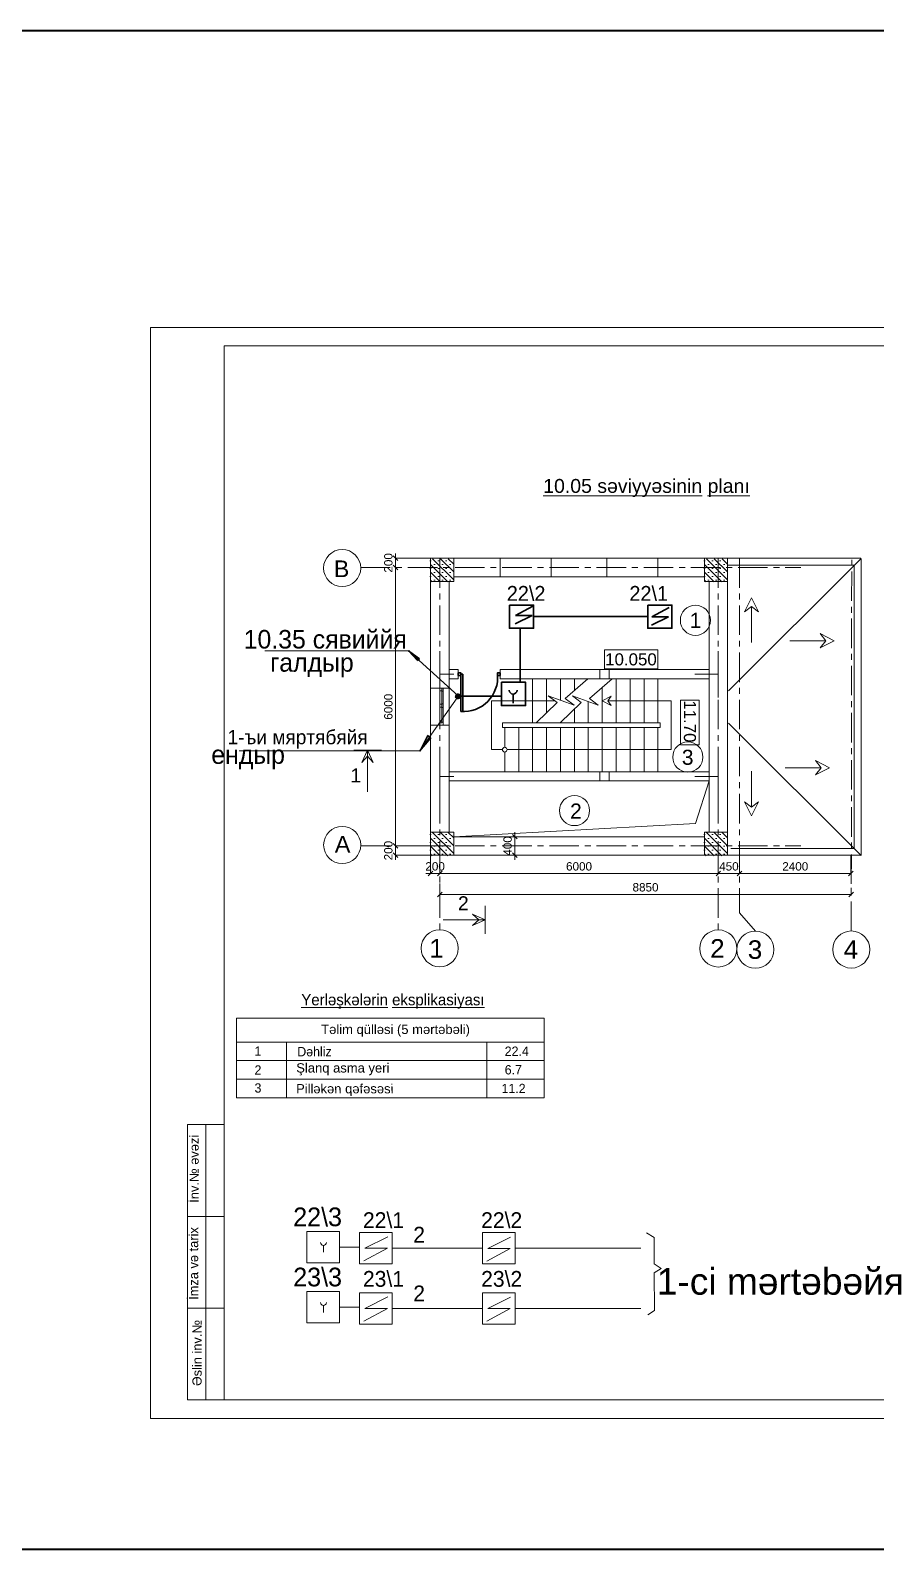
# Model space of a CAD drawing. Header units: millimetres. Extents: x 120281 to 1416367021, y -641565767 to 918373.
# Drawn here: x 1475900 to 1494105, y 556426 to 589163 of the extents above; entities that cross this region are included whole.
import ezdxf

# ---------------------------------------------------------------- set-up
doc = ezdxf.new("R2010")
doc.units = ezdxf.units.MM
doc.linetypes.add('CENTER', pattern=[50.8, 31.75, -6.35, 6.35, -6.35])
for name, color, linetype, lineweight in [('cədvəl xətti-20', 7, 'Continuous', 25), ('cədvəl xətti-25', 7, 'Continuous', 25), ('Kunc stamp_n_n yaz_s__Ном._пера__7', 7, 'Continuous', 35), ('Layer2', 7, 'Continuous', 13), ('LLLLLLLL', 7, 'Continuous', 30), ('Otaqların işarə rəqəminin dairəsi', 124, 'Continuous', 30), ('Xar. ölcülər.-1', 230, 'Continuous', 15), ('Xarici divarlar', 222, 'Continuous', 25), ('Yazı', 7, 'Continuous', 15), ('аракясмя', 130, 'Continuous', 20), ('колонна', 50, 'Continuous', 40), ('окна', 150, 'Continuous', 15), ('оси', 85, 'CENTER', 9), ('перегородка', 130, 'Continuous', 20), ('размер', 90, 'Continuous', 40), ('размер 1', 6, 'Continuous', 15), ('стены', 32, 'Continuous', 40)]:
    doc.layers.add(name, color=color, linetype=linetype, lineweight=lineweight)
doc.layers.add('Калонлар', color=7, linetype='Continuous')
doc.styles.add('Annotative', font='arial.ttf')
doc.styles.add('ARIAL', font='arial.ttf')
doc.styles.add('Arial AzLat', font='AZLTM.TTF', dxfattribs={"height": 300})
doc.styles.add('Arial-065-0', font='arial.ttf', dxfattribs={"width": 0.65})
doc.styles.add('ARİAL', font='arial.ttf')
doc.styles.add('eeee', font='az97l01.TTF')
doc.styles.get("Standard").update_dxf_attribs({"font": 'arial.ttf'})
doc.styles.add('style3', font='a3ar(la).ttf', dxfattribs={"height": 200})
doc.styles.add('Times New  Roman', font='times.ttf')
doc.dimstyles.new('250', dxfattribs={"dimtxt": 370, "dimasz": 100, "dimexe": 1.25, "dimexo": 0.625, "dimgap": 60, "dimtad": 1, "dimtxsty": 'Times New  Roman', "dimblk": 'OBLIQUE', "dimcen": 2.5, "dimadec": 0, "dimazin": 0, "dimtfac": 1, "dimtix": 1, "dimtmove": 0, "dimatfit": 3, "dimldrblk": 'OBLIQUE', "dimfxl": 1, "dimlwd": 0, "dimlwe": 0, "dimarcsym": 0})

# ---------------------------------------------------------------- blocks, each defined once
blk = doc.blocks.new('Гапы 800')
at = {"layer": 'окна', "color": 0, "lineweight": 30}
for p, q in [((738398, 437154), (738398, 437869)), ((738436, 437871), (738436, 437154)), ((738436, 437154), (738398, 437154))]:
    blk.add_line(p, q, dxfattribs=at)
for points in [[(738348, 437179), (738348, 437129), (738398, 437129), (738398, 437179)], [(739098, 437179), (739098, 437129), (739148, 437129), (739148, 437179)]]:
    blk.add_lwpolyline(points, close=True, dxfattribs=at)
blk.add_arc((738445, 437215), 656, 354.6709, 94.1137, dxfattribs=at)
blk = doc.blocks.new('_Oblique')
at = {"color": 0, "linetype": 'ByBlock', "lineweight": -2}
blk.add_line((-0.5, -0.5), (0.5, 0.5), dxfattribs=at)
blk = doc.blocks.new('*D831')
at = {"layer": 'Defpoints', "color": 0, "lineweight": 53, "transparency": 16777216}
for p in [(1484517, 571389), (1484717, 571389), (1484717, 570996)]:
    blk.add_point(p, dxfattribs=at)
at = {"layer": 'Xar. ölcülər.-1', "color": 0, "lineweight": 0, "transparency": 16777216}
for p, q in [((1484517, 571388), (1484517, 570995)), ((1484717, 571388), (1484717, 570995)), ((1484517, 570996), (1484417, 570996)), ((1484517, 570996), (1484717, 570996)), ((1484717, 570996), (1484817, 570996))]:
    blk.add_line(p, q, dxfattribs=at)
at = {"layer": 'Xar. ölcülər.-1', "color": 0, "lineweight": 0, "transparency": 16777216, "xscale": 100, "yscale": 100, "zscale": 100}
blk.add_blockref('_Oblique', (1484517, 570996), dxfattribs=at)
at = {"layer": 'Xar. ölcülər.-1', "color": 0, "lineweight": 0, "transparency": 16777216, "xscale": 100, "yscale": 100, "zscale": 100, "rotation": 180}
blk.add_blockref('_Oblique', (1484717, 570996), dxfattribs=at)
at = {"layer": 'Xar. ölcülər.-1', "color": 0, "lineweight": 20, "transparency": 16777216, "insert": (1484617, 571148), "char_height": 180, "attachment_point": 5, "style": 'ARIAL'}
blk.add_mtext('200', dxfattribs=at)
blk = doc.blocks.new('*D832')
at = {"layer": 'Defpoints', "color": 0, "lineweight": 53, "transparency": 16777216}
for p in [(1490717, 571389), (1491173, 571389), (1491173, 570996)]:
    blk.add_point(p, dxfattribs=at)
at = {"layer": 'Xar. ölcülər.-1', "color": 0, "lineweight": 0, "transparency": 16777216}
for p, q in [((1490717, 571388), (1490717, 570995)), ((1491173, 571388), (1491173, 570995)), ((1490717, 570996), (1490617, 570996)), ((1490717, 570996), (1491173, 570996)), ((1491173, 570996), (1491273, 570996))]:
    blk.add_line(p, q, dxfattribs=at)
at = {"layer": 'Xar. ölcülər.-1', "color": 0, "lineweight": 0, "transparency": 16777216, "xscale": 100, "yscale": 100, "zscale": 100}
blk.add_blockref('_Oblique', (1490717, 570996), dxfattribs=at)
at = {"layer": 'Xar. ölcülər.-1', "color": 0, "lineweight": 0, "transparency": 16777216, "xscale": 100, "yscale": 100, "zscale": 100, "rotation": 180}
blk.add_blockref('_Oblique', (1491173, 570996), dxfattribs=at)
at = {"layer": 'Xar. ölcülər.-1', "color": 0, "lineweight": 20, "transparency": 16777216, "insert": (1490945, 571148), "char_height": 180, "attachment_point": 5, "style": 'ARIAL'}
blk.add_mtext('{\\fArial|b0|i0|c238|p34;450}', dxfattribs=at)
blk = doc.blocks.new('*D833')
at = {"layer": 'Defpoints', "color": 0, "lineweight": 53, "transparency": 16777216}
for p in [(1483762, 571589), (1484517, 571389), (1484839, 571589)]:
    blk.add_point(p, dxfattribs=at)
at = {"layer": 'Xar. ölcülər.-1', "color": 0, "lineweight": 0, "transparency": 16777216}
for p, q in [((1483762, 571589), (1483762, 571689)), ((1484838, 571589), (1483761, 571589)), ((1484516, 571389), (1483761, 571389)), ((1483762, 571389), (1483762, 571589)), ((1483762, 571389), (1483762, 571289))]:
    blk.add_line(p, q, dxfattribs=at)
at = {"layer": 'Xar. ölcülər.-1', "color": 0, "lineweight": 0, "transparency": 16777216, "xscale": 100, "yscale": 100, "zscale": 100}
for p, rotation in [((1483762, 571589), 270), ((1483762, 571389), 90)]:
    blk.add_blockref('_Oblique', p, dxfattribs=dict(at, rotation=rotation))
at = {"layer": 'Xar. ölcülər.-1', "color": 0, "lineweight": 20, "transparency": 16777216, "insert": (1483610, 571489), "char_height": 180, "attachment_point": 5, "rotation": 90, "style": 'ARIAL'}
blk.add_mtext('200', dxfattribs=at)
blk = doc.blocks.new('*D834')
at = {"layer": 'Defpoints', "color": 0, "lineweight": 53, "transparency": 16777216}
for p in [(1483762, 577589), (1483762, 577589), (1484839, 571589)]:
    blk.add_point(p, dxfattribs=at)
at = {"layer": 'Xar. ölcülər.-1', "color": 0, "lineweight": 0, "transparency": 16777216}
for p, q in [((1483762, 577589), (1483763, 577589)), ((1483762, 571589), (1483762, 577589)), ((1484838, 571589), (1483761, 571589))]:
    blk.add_line(p, q, dxfattribs=at)
at = {"layer": 'Xar. ölcülər.-1', "color": 0, "lineweight": 0, "transparency": 16777216, "xscale": 100, "yscale": 100, "zscale": 100}
for p, rotation in [((1483762, 577589), 90), ((1483762, 571589), 270)]:
    blk.add_blockref('_Oblique', p, dxfattribs=dict(at, rotation=rotation))
at = {"layer": 'Xar. ölcülər.-1', "color": 0, "lineweight": 20, "transparency": 16777216, "insert": (1483610, 574589), "char_height": 180, "attachment_point": 5, "rotation": 90, "style": 'ARIAL'}
blk.add_mtext('6000', dxfattribs=at)
blk = doc.blocks.new('*D835')
at = {"layer": 'Defpoints', "color": 0, "lineweight": 53, "transparency": 16777216}
for p in [(1483762, 577789), (1483762, 577589), (1484517, 577789)]:
    blk.add_point(p, dxfattribs=at)
at = {"layer": 'Xar. ölcülər.-1', "color": 0, "lineweight": 0, "transparency": 16777216}
for p, q in [((1483762, 577789), (1483762, 577889)), ((1484516, 577789), (1483761, 577789)), ((1483762, 577589), (1483762, 577789)), ((1483762, 577589), (1483763, 577589)), ((1483762, 577589), (1483762, 577489))]:
    blk.add_line(p, q, dxfattribs=at)
at = {"layer": 'Xar. ölcülər.-1', "color": 0, "lineweight": 0, "transparency": 16777216, "xscale": 100, "yscale": 100, "zscale": 100}
for p, rotation in [((1483762, 577789), 270), ((1483762, 577589), 90)]:
    blk.add_blockref('_Oblique', p, dxfattribs=dict(at, rotation=rotation))
at = {"layer": 'Xar. ölcülər.-1', "color": 0, "lineweight": 20, "transparency": 16777216, "insert": (1483610, 577689), "char_height": 180, "attachment_point": 5, "rotation": 90, "style": 'ARIAL'}
blk.add_mtext('200', dxfattribs=at)
blk = doc.blocks.new('*D836')
at = {"layer": 'Defpoints', "color": 0, "lineweight": 53, "transparency": 16777216}
for p in [(1486331, 571789), (1486331, 571389), (1486331, 571389)]:
    blk.add_point(p, dxfattribs=at)
at = {"layer": 'Xar. ölcülər.-1', "color": 0, "lineweight": 0, "transparency": 16777216}
for p, q in [((1486331, 571789), (1486330, 571789)), ((1486331, 571789), (1486331, 571889)), ((1486331, 571789), (1486331, 571389)), ((1486331, 571389), (1486330, 571389)), ((1486331, 571389), (1486331, 571289))]:
    blk.add_line(p, q, dxfattribs=at)
at = {"layer": 'Xar. ölcülər.-1', "color": 0, "lineweight": 0, "transparency": 16777216, "xscale": 100, "yscale": 100, "zscale": 100}
for p, rotation in [((1486331, 571789), 270), ((1486331, 571389), 90)]:
    blk.add_blockref('_Oblique', p, dxfattribs=dict(at, rotation=rotation))
at = {"layer": 'Xar. ölcülər.-1', "color": 0, "lineweight": 20, "transparency": 16777216, "insert": (1486179, 571589), "char_height": 180, "attachment_point": 5, "rotation": 90, "style": 'ARIAL'}
blk.add_mtext('400', dxfattribs=at)
blk = doc.blocks.new('*D847')
at = {"layer": 'Defpoints', "color": 0, "lineweight": 53, "transparency": 16777216}
for p in [(1491173, 571389), (1493574, 571389), (1493574, 570996)]:
    blk.add_point(p, dxfattribs=at)
at = {"layer": 'Xar. ölcülər.-1', "color": 0, "lineweight": 0, "transparency": 16777216}
for p, q in [((1491173, 571388), (1491173, 570995)), ((1493574, 571388), (1493574, 570995)), ((1491173, 570996), (1493574, 570996))]:
    blk.add_line(p, q, dxfattribs=at)
at = {"layer": 'Xar. ölcülər.-1', "color": 0, "lineweight": 0, "transparency": 16777216, "xscale": 100, "yscale": 100, "zscale": 100, "rotation": 180}
blk.add_blockref('_Oblique', (1491173, 570996), dxfattribs=at)
at = {"layer": 'Xar. ölcülər.-1', "color": 0, "lineweight": 0, "transparency": 16777216, "xscale": 100, "yscale": 100, "zscale": 100}
blk.add_blockref('_Oblique', (1493574, 570996), dxfattribs=at)
at = {"layer": 'Xar. ölcülər.-1', "color": 0, "lineweight": 20, "transparency": 16777216, "insert": (1492374, 571148), "char_height": 180, "attachment_point": 5, "style": 'ARIAL'}
blk.add_mtext('{\\fArial|b0|i0|c238|p34;2400}', dxfattribs=at)
blk = doc.blocks.new('*D852')
at = {"layer": 'Defpoints', "color": 0, "lineweight": 53, "transparency": 16777216}
for p in [(1484717, 570778), (1493581, 570685), (1493581, 570545)]:
    blk.add_point(p, dxfattribs=at)
at = {"layer": 'Xar. ölcülər.-1', "color": 0, "lineweight": 0, "transparency": 16777216}
for p, q in [((1484717, 570777), (1484717, 570544)), ((1493581, 570685), (1493581, 570544)), ((1484717, 570545), (1493581, 570545))]:
    blk.add_line(p, q, dxfattribs=at)
at = {"layer": 'Xar. ölcülər.-1', "color": 0, "lineweight": 0, "transparency": 16777216, "xscale": 100, "yscale": 100, "zscale": 100, "rotation": 180}
blk.add_blockref('_Oblique', (1484717, 570545), dxfattribs=at)
at = {"layer": 'Xar. ölcülər.-1', "color": 0, "lineweight": 0, "transparency": 16777216, "xscale": 100, "yscale": 100, "zscale": 100}
blk.add_blockref('_Oblique', (1493581, 570545), dxfattribs=at)
at = {"layer": 'Xar. ölcülər.-1', "color": 0, "lineweight": 20, "transparency": 16777216, "insert": (1489149, 570697), "char_height": 180, "attachment_point": 5, "style": 'ARIAL'}
blk.add_mtext('8850', dxfattribs=at)
blk = doc.blocks.new('*D860')
at = {"layer": 'Defpoints', "color": 0, "lineweight": 53, "transparency": 16777216}
for p in [(1484717, 571389), (1490717, 571389), (1484717, 570996)]:
    blk.add_point(p, dxfattribs=at)
at = {"layer": 'Xar. ölcülər.-1', "color": 0, "lineweight": 0, "transparency": 16777216}
for p, q in [((1484717, 571388), (1484717, 570995)), ((1490717, 571388), (1490717, 570995)), ((1490717, 570996), (1484717, 570996))]:
    blk.add_line(p, q, dxfattribs=at)
at = {"layer": 'Xar. ölcülər.-1', "color": 0, "lineweight": 0, "transparency": 16777216, "xscale": 100, "yscale": 100, "zscale": 100, "rotation": 180}
blk.add_blockref('_Oblique', (1484717, 570996), dxfattribs=at)
at = {"layer": 'Xar. ölcülər.-1', "color": 0, "lineweight": 0, "transparency": 16777216, "xscale": 100, "yscale": 100, "zscale": 100}
blk.add_blockref('_Oblique', (1490717, 570996), dxfattribs=at)
at = {"layer": 'Xar. ölcülər.-1', "color": 0, "lineweight": 20, "transparency": 16777216, "insert": (1487717, 571148), "char_height": 180, "attachment_point": 5, "style": 'ARIAL'}
blk.add_mtext('6000', dxfattribs=at)

msp = doc.modelspace()

# ---------------------------------------------------------------- hatches: boundary and pattern name
at = {"layer": 'размер', "lineweight": 20}
h = msp.add_hatch(dxfattribs=at)
h.set_pattern_fill('SACNCR', color=0, scale=50, angle=90, style=0)
h.set_pattern_definition([(135, (1108613.11, 615452.34), (-84.1899, -84.1899), []), (135, (1108613.11, 615536.53), (-84.1899, -84.1899), [0, -119.0625])])
h.paths.add_polyline_path([(1485016.59587, 577779.00263), (1485016.59587, 577279.00263), (1484516.59587, 577279.00263), (1484516.59587, 577779.00263)])
h = msp.add_hatch(dxfattribs=at)
h.set_pattern_fill('SACNCR', color=0, scale=50, angle=90, style=0)
h.set_pattern_definition([(135, (1114513.11, 615452.34), (-84.1899, -84.1899), []), (135, (1114513.11, 615536.53), (-84.1899, -84.1899), [0, -119.0625])])
h.paths.add_polyline_path([(1490916.59587, 577779.00263), (1490916.59587, 577279.00263), (1490416.59587, 577279.00263), (1490416.59587, 577779.00263)])
h = msp.add_hatch(dxfattribs=at)
h.set_pattern_fill('SACNCR', color=0, scale=50, angle=90, style=0)
h.set_pattern_definition([(135, (1108613.11, 609552.34), (-84.1899, -84.1899), []), (135, (1108613.11, 609636.53), (-84.1899, -84.1899), [0, -119.0625])])
h.paths.add_polyline_path([(1485016.59587, 571879.00263), (1485016.59587, 571379.00263), (1484516.59587, 571379.00263), (1484516.59587, 571879.00263)])
h = msp.add_hatch(dxfattribs=at)
h.set_pattern_fill('SACNCR', color=0, scale=50, angle=90, style=0)
h.set_pattern_definition([(135, (1114513.11, 609552.34), (-84.1899, -84.1899), []), (135, (1114513.11, 609636.53), (-84.1899, -84.1899), [0, -119.0625])])
h.paths.add_polyline_path([(1490916.59587, 571879.00263), (1490916.59587, 571379.00263), (1490416.59587, 571379.00263), (1490416.59587, 571879.00263)])

# ---------------------------------------------------------------- linework, layer by layer
at = {"color": 0, "lineweight": 30}
msp.add_line((1484456.37918, 573966.96328), (1484523.99103, 573915.84282), dxfattribs=at)
at = {"color": 1, "lineweight": 35}
msp.add_lwpolyline([(1393712.40557, 589163.43754), (1557668.12304, 589163.43754), (1557668.12304, 556426.13315), (1393712.40557, 556426.13315)], close=True, dxfattribs=at)
at = {"lineweight": 20}
for points in [[(1488265.49391, 575811.7663), (1489411.01031, 575811.7663), (1489411.01031, 575404.11712), (1488265.49391, 575404.11712)], [(1490307.27934, 574732.73965), (1490307.27934, 573769.78426), (1489899.63016, 573769.78426), (1489899.63016, 574732.73965)]]:
    msp.add_lwpolyline(points, close=True, dxfattribs=at)
for points in [[(1487908.18691, 575189.00263), (1487420.73674, 574768.771), (1487612.67517, 574620.02393), (1487054.9485, 574821.02216), (1487246.64668, 574676.89014), (1486794.50882, 574239.00263)], [(1488427.64739, 575189.00263), (1487940.19722, 574768.771), (1488132.13565, 574620.02393), (1487574.40898, 574821.02216), (1487766.10717, 574676.89014), (1487313.9693, 574239.00263)]]:
    msp.add_lwpolyline(points, dxfattribs=at)
at = {"color": 0, "lineweight": 20}
for centre in [(1482614.47447, 577577.1446), (1482615.80382, 571609.7285), (1484716.59587, 569384.27586), (1491515.58073, 569355.04662), (1491515.58073, 569355.04662), (1493580.43294, 569356.64356)]:
    msp.add_circle(centre, 400, dxfattribs=at)
at = {"lineweight": 20}
msp.add_circle((1486116.59587, 573664.00263), 50.65708, dxfattribs=at)
at = {"layer": 'cədvəl xətti-20', "linetype": 'Continuous', "lineweight": 20}
for p, q in [((1486964.34819, 567363.91271), (1480337.4593, 567363.90921)), ((1486964.40543, 566963.06293), (1480337.45992, 566963.05943)), ((1486964.40543, 566963.06293), (1480337.51654, 566963.05943)), ((1486964.46267, 566562.21315), (1480337.51716, 566562.20965)), ((1486964.46267, 566562.21315), (1480337.57377, 566562.20965))]:
    msp.add_line(p, q, dxfattribs=at)
at = {"layer": 'cədvəl xətti-25', "linetype": 'Continuous', "lineweight": 20}
for p, q in [((1481416.69659, 566161.36044), (1481416.7362, 567363.90978)), ((1485730.98549, 566161.36272), (1485731.09956, 567363.91206))]:
    msp.add_line(p, q, dxfattribs=at)
msp.add_lwpolyline([(1486964.17689, 566161.36337), (1486964.29095, 567878.03965), (1480337.45992, 567878.03965), (1480337.47838, 566161.35987), (1486964.53836, 566161.36337)], dxfattribs=at)
at = {"layer": 'Layer2', "color": 0, "lineweight": 20}
for p, q in [((1493784.47518, 577789.00263), (1490916.59587, 577789.00263)), ((1493634.47518, 577639.00263), (1490916.59587, 577639.00263)), ((1493640.09743, 571536.45643), (1493640.09743, 577636.45643)), ((1493790.09743, 571386.45643), (1493790.09743, 577786.45643)), ((1484516.59587, 574189.00263), (1484516.59587, 574989.00263)), ((1484916.59587, 574189.00263), (1484916.59587, 574989.00263)), ((1493784.47518, 571389.00263), (1490916.59587, 571389.00263)), ((1493634.47518, 571536.11567), (1490983.40627, 571536.11567)), ((1489173.46761, 563249.52947), (1489336.13184, 563152.63476)), ((1489336.13184, 563152.63476), (1489336.13184, 562587.92483)), ((1489336.13184, 562587.92483), (1489482.48904, 562484.7706)), ((1489482.48904, 562484.7706), (1489338.34985, 562391.322)), ((1489336.13184, 562396.6449), (1489341.43577, 561577.68414)), ((1489341.43577, 561577.68414), (1489197.29658, 561484.23553))]:
    msp.add_line(p, q, dxfattribs=at)
at = {"layer": 'Layer2', "color": 7, "lineweight": 30}
for p, q in [((1486342.92919, 576374.03122), (1486704.55531, 576554.72802)), ((1486348.06403, 576554.72802), (1486720.04911, 576756.05515)), ((1486704.55531, 576554.72802), (1486348.06403, 576554.72802)), ((1489280.45491, 576343.59043), (1489642.08103, 576524.28724)), ((1489285.58974, 576524.28724), (1489657.57483, 576725.61436)), ((1489642.08103, 576524.28724), (1489285.58974, 576524.28724)), ((1486295.80014, 574665.81427), (1486295.80014, 574861.4747))]:
    msp.add_line(p, q, dxfattribs=at)
at = {"layer": 'Layer2', "lineweight": 30}
for p, q in [((1486736.49683, 576530.13617), (1489197.04622, 576530.13617)), ((1486450.6173, 576279.7733), (1486450.6173, 575116.06922)), ((1484239.02115, 575588.88249), (1484041.87962, 575792.16885)), ((1484044.09101, 575792.69825), (1484280.13667, 575622.71061)), ((1484280.13667, 575622.71061), (1484239.02115, 575588.88249)), ((1486043.16016, 574816.83231), (1485140.43354, 574816.83231)), ((1484283.249, 573634.88055), (1484523.02126, 573915.65219)), ((1484457.90804, 573965.94439), (1484292.17647, 573637.63338))]:
    msp.add_line(p, q, dxfattribs=at)
at = {"layer": 'Layer2', "lineweight": 20}
for p, q in [((1480946.62943, 575792.16885), (1484071.12446, 575792.16885)), ((1485116.04298, 574823.96461), (1484044.09101, 575792.69825)), ((1485091.55386, 574782.97205), (1484283.249, 573634.88055)), ((1484292.17647, 573637.63338), (1480398.89736, 573637.63338))]:
    msp.add_line(p, q, dxfattribs=at)
at = {"layer": 'Layer2', "color": 7, "lineweight": 20}
for p, q in [((1483595.71626, 563165.86551), (1483104.59194, 562920.46124)), ((1486243.1152, 563162.02175), (1485751.99088, 562916.61748)), ((1482211.79656, 562832.84932), (1482211.79656, 562982.10657)), ((1483588.74265, 562920.46124), (1483083.54982, 562647.03893)), ((1483104.59194, 562920.46124), (1483588.74265, 562920.46124)), ((1486236.14159, 562916.61748), (1485730.94876, 562643.19517)), ((1485751.99088, 562916.61748), (1486236.14159, 562916.61748)), ((1483595.71626, 561869.86825), (1483104.59194, 561624.46397)), ((1486243.1152, 561866.02449), (1485751.99088, 561620.62021)), ((1482211.79656, 561536.85206), (1482211.79656, 561686.10931)), ((1483588.74265, 561624.46397), (1483083.54982, 561351.04167)), ((1483104.59194, 561624.46397), (1483588.74265, 561624.46397)), ((1486236.14159, 561620.62021), (1485730.94876, 561347.19791)), ((1485751.99088, 561620.62021), (1486236.14159, 561620.62021))]:
    msp.add_line(p, q, dxfattribs=at)
at = {"layer": 'Layer2', "color": 0, "lineweight": 20}
for points in [[(1490933.42576, 574929.78476), (1493790.09743, 577786.45643)], [(1490933.42576, 574238.03571), (1493790.09743, 571381.36404)], [(1490516.59587, 572989.00263), (1490226.43984, 572072.82683), (1485016.59587, 571789.00263)]]:
    msp.add_lwpolyline(points, dxfattribs=at)
at = {"layer": 'Layer2', "color": 0, "lineweight": 120}
for centre, radius in [((1485109.05517, 574814.84971), 26.23057), ((1485115.91646, 574814.26711), 0.85537)]:
    msp.add_circle(centre, radius, dxfattribs=at)
at = {"layer": 'Layer2', "color": 7, "lineweight": 30}
msp.add_arc((1486297.38181, 574947.77771), 85.79454, 181.337806806, 357.509377233, dxfattribs=at)
at = {"layer": 'Layer2', "color": 7, "lineweight": 20}
for centre in [(1482213.00311, 563047.94181), (1482213.00311, 561751.94455)]:
    msp.add_arc(centre, 65.44735, 181.337806806, 357.509377233, dxfattribs=at)
at = {"layer": 'LLLLLLLL', "color": 0, "linetype": 'Continuous', "lineweight": 20, "ltscale": 50}
for p, q in [((1483688.66639, 562919.96611), (1485640.66399, 562919.96611)), ((1486340.69071, 562919.96611), (1489047.58765, 562919.96611)), ((1483688.66639, 561623.96885), (1485640.66399, 561623.96885)), ((1486340.69071, 561623.96885), (1489047.58765, 561623.96885))]:
    msp.add_line(p, q, dxfattribs=at)
at = {"layer": 'LLLLLLLL', "color": 0, "linetype": 'Continuous', "lineweight": 30, "ltscale": 50}
for points in [[(1486216.49683, 576780.13617), (1486736.49683, 576780.13617), (1486736.49683, 576280.13617), (1486216.49683, 576280.13617)], [(1489197.04622, 576780.13617), (1489717.04622, 576780.13617), (1489717.04622, 576280.13617), (1489197.04622, 576280.13617)], [(1486045.77737, 575114.92657), (1486565.77737, 575114.92657), (1486565.77737, 574614.92657), (1486045.77737, 574614.92657)]]:
    msp.add_lwpolyline(points, close=True, dxfattribs=at)
at = {"layer": 'LLLLLLLL', "color": 0, "linetype": 'Continuous', "lineweight": 20, "ltscale": 50}
for points in [[(1481856.50871, 563282.25077), (1482556.53543, 563282.25077), (1482556.53543, 562609.14815), (1481856.50871, 562609.14815)], [(1482988.63967, 563256.51742), (1483688.66639, 563256.51742), (1483688.66639, 562583.4148), (1482988.63967, 562583.4148)], [(1485640.66399, 563256.51742), (1486340.69071, 563256.51742), (1486340.69071, 562583.4148), (1485640.66399, 562583.4148)], [(1481856.50871, 561986.25351), (1482556.53543, 561986.25351), (1482556.53543, 561313.15089), (1481856.50871, 561313.15089)], [(1482988.63967, 561960.52016), (1483688.66639, 561960.52016), (1483688.66639, 561287.41754), (1482988.63967, 561287.41754)], [(1485640.66399, 561960.52016), (1486340.69071, 561960.52016), (1486340.69071, 561287.41754), (1485640.66399, 561287.41754)]]:
    msp.add_lwpolyline(points, close=True, dxfattribs=at)
at = {"layer": 'Otaqların işarə rəqəminin dairəsi', "color": 0, "lineweight": 20}
for centre in [(1490223.81698, 576451.5928), (1490060.38837, 573504.52777), (1487619.70606, 572351.54157)]:
    msp.add_circle(centre, 325, dxfattribs=at)
at = {"layer": 'Xar. ölcülər.-1', "color": 0, "lineweight": 20}
msp.add_circle((1490716.59587, 569380.57555), 400, dxfattribs=at)
at = {"layer": 'Xarici divarlar', "color": 0, "lineweight": 20}
for p, q in [((1485016.59587, 577789.00263), (1486016.59587, 577789.00263)), ((1487116.59587, 577789.00263), (1486016.59587, 577789.00263)), ((1486016.59587, 577789.00263), (1486016.59587, 577389.00263)), ((1488316.59587, 577789.00263), (1487116.59587, 577789.00263)), ((1487116.59587, 577789.00263), (1487116.59587, 577389.00263)), ((1489416.59587, 577789.00263), (1488316.59587, 577789.00263)), ((1488316.59587, 577789.00263), (1488316.59587, 577389.00263)), ((1490416.59587, 577789.00263), (1489416.59587, 577789.00263)), ((1489416.59587, 577789.00263), (1489416.59587, 577389.00263)), ((1484516.59587, 577289.00263), (1484516.59587, 574989.00263)), ((1484916.59587, 577289.00263), (1484916.59587, 574989.00263)), ((1485016.59587, 577389.00263), (1486016.59587, 577389.00263)), ((1486016.59587, 577389.00263), (1487116.59587, 577389.00263)), ((1487116.59587, 577389.00263), (1488316.59587, 577389.00263)), ((1488316.59587, 577389.00263), (1489416.59587, 577389.00263)), ((1489416.59587, 577389.00263), (1490416.59587, 577389.00263)), ((1490516.59587, 577289.00263), (1490516.59587, 571889.00263)), ((1490916.59587, 577289.00263), (1490916.59587, 571889.00263)), ((1490916.59587, 577289.00263), (1490916.59587, 571889.00263)), ((1484916.59587, 575389.00263), (1485116.59587, 575389.00263)), ((1485116.59587, 575389.00263), (1485116.59587, 575189.00263)), ((1490516.59587, 575389.00263), (1486016.59587, 575389.00263)), ((1486016.59587, 575389.00263), (1486016.59587, 575189.00263)), ((1484516.59587, 574989.00263), (1484916.59587, 574989.00263)), ((1485116.59587, 575189.00263), (1484916.59587, 575189.00263)), ((1490516.59587, 575189.00263), (1486016.59587, 575189.00263)), ((1484516.59587, 574189.00263), (1484516.59587, 571889.00263)), ((1484916.59587, 574189.00263), (1484516.59587, 574189.00263)), ((1484916.59587, 574189.00263), (1484916.59587, 571889.00263)), ((1484916.59587, 573189.00263), (1490516.59587, 573189.00263)), ((1484916.59587, 572989.00263), (1490516.59587, 572989.00263)), ((1485016.59587, 571789.00263), (1490416.59587, 571789.00263)), ((1484516.59587, 571389.00263), (1488716.59587, 571389.00263)), ((1488716.59587, 571389.00263), (1490416.59587, 571389.00263))]:
    msp.add_line(p, q, dxfattribs=at)
for points in [[(1485016.59587, 577789.00263), (1485016.59587, 577289.00263), (1484516.59587, 577289.00263), (1484516.59587, 577789.00263)], [(1484516.59587, 577289.00263), (1484516.59587, 577789.00263), (1485016.59587, 577789.00263), (1485016.59587, 577289.00263)], [(1490916.59587, 577789.00263), (1490916.59587, 577289.00263), (1490416.59587, 577289.00263), (1490416.59587, 577789.00263)], [(1490416.59587, 577289.00263), (1490416.59587, 577789.00263), (1490916.59587, 577789.00263), (1490916.59587, 577289.00263)], [(1484716.58749, 574989.00263), (1484791.58751, 574989.00263), (1484791.58751, 574189.00263), (1484716.58749, 574189.00263)], [(1484516.59587, 571389.00263), (1484516.59587, 571889.00263), (1485016.59587, 571889.00263), (1485016.59587, 571389.00263)], [(1485016.59587, 571889.00263), (1485016.59587, 571389.00263), (1484516.59587, 571389.00263), (1484516.59587, 571889.00263)], [(1490916.59587, 571889.00263), (1490916.59587, 571389.00263), (1490416.59587, 571389.00263), (1490416.59587, 571889.00263)], [(1490416.59587, 571389.00263), (1490416.59587, 571889.00263), (1490916.59587, 571889.00263), (1490916.59587, 571389.00263)]]:
    msp.add_lwpolyline(points, close=True, dxfattribs=at)
at = {"layer": 'аракясмя', "color": 0, "lineweight": 20}
for p, q in [((1486716.59587, 575189.00263), (1486716.59587, 574239.00263)), ((1487016.59587, 575189.00263), (1487016.59587, 574454.09)), ((1487316.59587, 575189.00263), (1487316.59587, 574726.72748)), ((1487616.59587, 575189.00263), (1487616.59587, 574937.62149)), ((1488216.59587, 575007.05475), (1488216.59587, 574239.00263)), ((1488516.59587, 575189.00263), (1488516.59587, 574239.00263)), ((1488816.59587, 575189.00263), (1488816.59587, 574239.00263)), ((1489116.59587, 575189.00263), (1489116.59587, 574239.00263)), ((1489416.59587, 575189.00263), (1489416.59587, 574239.00263)), ((1487616.59587, 574805.8185), (1487616.59587, 574789.30313)), ((1487916.59587, 574697.70197), (1487916.59587, 574239.00263)), ((1487916.59587, 574697.70197), (1487916.59587, 574239.00263)), ((1486066.59587, 574239.00263), (1489466.59587, 574239.00263)), ((1486066.59587, 574239.00263), (1486066.59587, 574139.00263)), ((1487316.59587, 574241.54641), (1487316.59587, 574239.00263)), ((1487616.59587, 574532.0911), (1487616.59587, 574239.00263)), ((1489466.59587, 574239.00263), (1489466.59587, 574139.00263)), ((1489466.59587, 574139.00263), (1486066.59587, 574139.00263)), ((1486116.59587, 574139.00263), (1486116.59587, 573714.65971)), ((1486416.59587, 574139.00263), (1486416.59587, 573189.00263)), ((1486716.59587, 574139.00263), (1486716.59587, 573189.00263)), ((1487016.59587, 574139.00263), (1487016.59587, 573189.00263)), ((1487316.59587, 574139.00263), (1487316.59587, 573189.00263)), ((1487616.59587, 574139.00263), (1487616.59587, 573189.00263)), ((1487916.59587, 574139.00263), (1487916.59587, 573189.00263)), ((1488216.59587, 574139.00263), (1488216.59587, 573189.00263)), ((1488516.59587, 574139.00263), (1488516.59587, 573189.00263)), ((1488816.59587, 574139.00263), (1488816.59587, 573189.00263)), ((1489116.59587, 574139.00263), (1489116.59587, 573189.00263)), ((1489416.59587, 574139.00263), (1489416.59587, 573189.00263)), ((1483163.13352, 573656.3105), (1483163.13352, 572756.3105)), ((1486116.59587, 573613.34555), (1486116.59587, 573189.00263)), ((1485693.57919, 569997.50745), (1484793.57919, 569997.50745))]:
    msp.add_line(p, q, dxfattribs=at)
for points in [[(1483163.13352, 573656.3105), (1483041.5986, 573387.24938), (1483163.13352, 573524.74069), (1483284.66844, 573387.24938), (1483163.13352, 573656.3105)], [(1485693.57919, 569997.50745), (1485424.51807, 570119.04237), (1485562.00937, 569997.50745), (1485424.51807, 569875.97252), (1485693.57919, 569997.50745)]]:
    msp.add_lwpolyline(points, dxfattribs=at)
at = {"layer": 'Калонлар', "color": 0, "lineweight": 20}
for p, q in [((1484717.28083, 575288.89323), (1484717.28083, 575788.89323)), ((1490713.14341, 575288.81954), (1490713.14341, 575788.81954)), ((1484717.28083, 575289.00244), (1484717.28083, 574989.00263)), ((1485016.59587, 575288.97523), (1484717.28083, 575288.89323)), ((1490213.82838, 575288.95634), (1490713.14341, 575288.81954)), ((1490713.14341, 575288.92875), (1490713.14341, 574788.92875)), ((1484717.28083, 573088.89323), (1484717.28083, 573588.89323)), ((1490713.14341, 573088.81954), (1490713.14341, 573588.81954)), ((1484717.28083, 573089.00244), (1484717.28083, 572589.00244)), ((1485016.59587, 573088.97523), (1484717.28083, 573088.89323)), ((1490213.82838, 573088.95634), (1490713.14341, 573088.81954)), ((1490713.14341, 573088.92875), (1490713.14341, 572588.92875)), ((1486016.59587, 571389.00263), (1486016.59587, 571389.00263))]:
    msp.add_line(p, q, dxfattribs=at)
for points in [[(1490916.59587, 577789.00263), (1490916.59587, 577289.00263), (1490416.59587, 577289.00263), (1490416.59587, 577789.00263)], [(1490416.59587, 577289.00263), (1490416.59587, 577789.00263), (1490916.59587, 577789.00263), (1490916.59587, 577289.00263)]]:
    msp.add_lwpolyline(points, close=True, dxfattribs=at)
at = {"layer": 'колонна', "color": 0, "lineweight": 20}
for p, q in [((1482863.13352, 573656.3105), (1483463.13352, 573656.3105)), ((1485693.57919, 570297.50745), (1485693.57919, 569697.50745))]:
    msp.add_line(p, q, dxfattribs=at)
at = {"layer": 'окна', "color": 0, "lineweight": 20}
for p, q in [((1484716.58751, 574189.00263), (1484716.5875, 574989.00263)), ((1484761.58757, 574243.01328), (1484761.58753, 574989.00263)), ((1484791.5875, 574189.00263), (1484791.58753, 574989.00263))]:
    msp.add_line(p, q, dxfattribs=at)
for points in [[(1484791.58748, 574924.99197), (1484791.58749, 574989.00263), (1484716.58749, 574989.00263), (1484716.58749, 574934.99199), (1484761.58748, 574934.99198), (1484761.58749, 574924.99197), (1484791.58748, 574924.99197)], [(1484716.5875, 574643.02659), (1484716.5875, 574583.02729), (1484761.5875, 574583.02762), (1484761.5875, 574573.02762), (1484791.5875, 574573.02761), (1484791.5875, 574653.0266), (1484761.5875, 574653.0266), (1484761.5875, 574643.02659), (1484716.5875, 574643.02659)], [(1484791.58749, 574253.01329), (1484791.58751, 574189.00263), (1484716.58751, 574189.00263), (1484716.58751, 574243.01327), (1484761.5875, 574243.01328), (1484761.58751, 574253.01328), (1484791.58749, 574253.01329)]]:
    msp.add_lwpolyline(points, dxfattribs=at)
at = {"layer": 'оси', "color": 0, "linetype": 'CENTER', "lineweight": 20, "ltscale": 20}
for p, q in [((1483014.47447, 577589.00263), (1492491.48358, 577589.00263)), ((1484716.59587, 577789.00263), (1484716.59587, 569784.27586)), ((1490716.63994, 577789.00263), (1490716.59587, 569780.57555)), ((1491171.21992, 577789.00263), (1491173.9024, 570151.36016)), ((1493580.43299, 569756.70178), (1493589.62719, 577789.00263)), ((1483014.47447, 571589.00263), (1492491.48358, 571589.00263)), ((1491515.58073, 569755.04662), (1491173.9024, 570151.36016))]:
    msp.add_line(p, q, dxfattribs=at)
at = {"layer": 'размер', "color": 0, "lineweight": 20}
for p, q in [((1479280.16288, 559650.40793), (1479280.16288, 565586.47824)), ((1480071.63893, 565586.47824), (1479280.16288, 565586.47824)), ((1479675.9009, 559650.40793), (1479675.9009, 565586.47824)), ((1480071.63893, 563607.78814), (1479280.16288, 563607.78814)), ((1482556.53543, 562945.69946), (1482979.42373, 562945.69946)), ((1480071.63893, 561629.09803), (1479280.16288, 561629.09803)), ((1482556.53543, 561649.7022), (1482979.42373, 561649.7022)), ((1480071.63893, 559650.40793), (1479280.16288, 559650.40793))]:
    msp.add_line(p, q, dxfattribs=at)
for points in [[(1491429.76073, 576749.63424), (1491277.2713, 576632.66468), (1491429.76056, 576932.66468), (1491582.25068, 576632.66468), (1491429.76097, 576749.63406), (1491429.76097, 575975.17537)], [(1493029.59669, 576012.55437), (1492912.62713, 575860.06494), (1493212.62713, 576012.55421), (1492912.62713, 576165.04433), (1493029.5965, 576012.55461), (1492255.13781, 576012.55461)], [(1487197.16244, 574714.09584), (1485834.87018, 574714.96251), (1485834.87018, 573664.00263), (1485834.89332, 573664.00263)], [(1488335.71912, 574714.00237), (1488411.84787, 574614.75579), (1488216.59516, 574714.00227), (1488411.84787, 574813.2493), (1488335.71924, 574714.00253)], [(1488335.71924, 574714.00253), (1489698.32156, 574714.96251), (1489698.32156, 573664.00263), (1489698.29842, 573664.00263)], [(1486065.93879, 573664.00263), (1485834.89332, 573664.00263)], [(1489698.29842, 573664.00263), (1486167.25295, 573664.00263)], [(1492929.32378, 573275.67809), (1492812.35422, 573123.18866), (1493112.35422, 573275.67793), (1492812.35422, 573428.16805), (1492929.32359, 573275.67833), (1492154.8649, 573275.67833)], [(1491429.76073, 572423.27862), (1491277.2713, 572540.24818), (1491429.76056, 572240.24818), (1491582.25068, 572540.24818), (1491429.76097, 572423.2788), (1491429.76097, 573197.73749)]]:
    msp.add_lwpolyline(points, dxfattribs=at)
at = {"layer": 'размер 1', "color": 0, "lineweight": 20}
for points in [[(1478488.68684, 582761.50836), (1511730.68061, 582761.50836), (1511730.68061, 559254.66991), (1478488.68684, 559254.66991)], [(1480071.63893, 582365.77034), (1511334.94259, 582365.77034), (1511334.94259, 559650.40793), (1480071.63893, 559650.40793)]]:
    msp.add_lwpolyline(points, close=True, dxfattribs=at)
at = {"layer": 'стены', "color": 0, "lineweight": 20}
for points in [[(1488366.59587, 575389.00263), (1488366.59587, 575189.00263), (1488166.59587, 575189.00263), (1488166.59587, 575389.00263), (1488366.59587, 575389.00263)], [(1488366.59587, 573189.00263), (1488366.59587, 572989.00263), (1488166.59587, 572989.00263), (1488166.59587, 573189.00263), (1488366.59587, 573189.00263)]]:
    msp.add_lwpolyline(points, dxfattribs=at)

# ---------------------------------------------------------------- block references
at = {"layer": 'размер', "color": 0, "lineweight": 20, "xscale": -1.125, "yscale": 1.125, "zscale": 1.125, "rotation": 180}
msp.add_blockref('Гапы 800', (654474.61186, 1067087.45381), dxfattribs=at)

# ---------------------------------------------------------------- texts
at = {"color": 0, "lineweight": 20, "attachment_point": 3}
for s, heights, insert, char_height in [('{\\fArial|b0|i0|c238|p34;B}', [0], (1482769.14131, 577741.16998, 480), 360), ('{\\fArial|b0|i0|c238|p34;A}', [0], (1482791.99227, 571805.86783, 480), 360), ('\\pxqc;1', [0], (1485259.72874, 569584.73891, 480), 400), ('\\pxqc;2', [400], (1491309.24514, 569581.20442, 480), 400), ('\\pxqc;{\\fArial|b0|i0|c238|p34;3}', [400], (1492119.74673, 569555.50967, 480), 400), ('\\pxqc;{\\fArial|b0|i0|c238|p34;4}', [400], (1494184.59894, 569557.1066, 480), 400)]:
    msp.add_mtext_dynamic_manual_height_columns(s, width=1224.3844735, gutter_width=1, heights=heights, dxfattribs=dict(at, insert=insert, char_height=char_height))
at = {"color": 0, "lineweight": 20, "attachment_point": 1, "style": 'style3'}
for s, insert, char_height, width in [('{\\fA3 Times AzLat|b0|i0|c204|p18;22\\\\3}', (1481560.37236, 563798.22574), 403.8615714, 892.1589213), ('{\\fA3 Times AzLat|b0|i0|c204|p18;22\\\\1}', (1483062.67927, 563695.56303), 339.8786527, 750.8161054), ('{\\fA3 Times AzLat|b0|i0|c204|p18;22\\\\2}', (1485608.4566, 563695.56303), 339.8786527, 750.8161054), ('{\\fA3 Times AzLat|b0|i0|c204|p18;2}', (1484146.27645, 563382.29431), 339.8786527, 750.8161054), ('{\\fA3 Times AzLat|b0|i0|c204|p18;23\\\\3}', (1481560.37236, 562502.22848), 403.8615714, 892.1589213), ('{\\fA3 Times AzLat|b0|i0|c204|p18;23\\\\1}', (1483062.67927, 562430.13297), 339.8786527, 750.8161054), ('{\\fA3 Times AzLat|b0|i0|c204|p18;23\\\\2}', (1485608.4566, 562430.13297), 339.8786527, 750.8161054), ('{\\fA3 Times AzLat|b0|i0|c204|p18;2}', (1484146.27645, 562116.86425), 339.8786527, 750.8161054)]:
    msp.add_mtext(s, dxfattribs=dict(at, insert=insert, char_height=char_height, width=width))
at = {"layer": 'Kunc stamp_n_n yaz_s__Ном._пера__7', "color": 0, "linetype": 'Continuous', "lineweight": 20, "insert": (1492053.82351, 562201.60958), "char_height": 572.6013492, "width": 42731.6090983, "attachment_point": 5, "line_spacing_factor": 1.049432, "style": 'ARİAL'}
msp.add_mtext('{\\fArial|b0|i0|c238|p34;1-ci mərtəbə\\fArial Az Lat|b0|i0|c204|p34;йя}', dxfattribs=at)
at = {"layer": 'Layer2', "color": 0, "lineweight": 20, "attachment_point": 9, "style": 'eeee'}
for s, insert, char_height in [('10.35 сявиййя', (1484007.65726, 575837.48199), 400), ('галдыр', (1482864.04432, 575223.26309), 400), ('1-ъи мяртябяйя', (1483164.60764, 573688.41088), 307.1548132), ('ендыр', (1481383.00166, 573237.34696), 400)]:
    msp.add_mtext_dynamic_manual_height_columns(s, width=3950.6230912, gutter_width=1500, heights=[0], dxfattribs=dict(at, insert=insert, char_height=char_height))
at = {"layer": 'Xar. ölcülər.-1', "color": 0, "lineweight": 20, "insert": (1486945.5421, 579497.09337), "char_height": 300, "attachment_point": 1, "style": 'Arial AzLat'}
msp.add_mtext_dynamic_manual_height_columns('{\\fArial|b0|i0|c204|p34;\\L10.05 s\\fArial|b0|i0|c238|p34;əviyyəsinin planı}', width=5199.0695123, gutter_width=1500, heights=[0], dxfattribs=at)
at = {"layer": 'Yazı', "color": 0, "lineweight": 20, "attachment_point": 5, "style": 'Arial-065-0'}
for s, insert, char_height in [('\\A2;{\\fArial|b0|i0|c238|p34;\\W1;1}', (1490223.81698, 576451.5928), 325), ('\\A2;{\\fArial|b0|i0|c238|p34;\\W1;10.050}', (1488835.4149, 575608.23984), 260), ('\\A2;{\\fArial|b0|i0|c238|p34;\\W1;3}', (1490056.97522, 573497.51496), 325), ('\\A2;{\\fArial|b0|i0|c238|p34;\\W1;2}', (1487650.48655, 572341.7108), 325)]:
    msp.add_mtext(s, dxfattribs=dict(at, insert=insert, char_height=char_height))
at = {"layer": 'Yazı', "color": 0, "lineweight": 20, "insert": (1490103.75288, 574274.02159), "char_height": 260, "attachment_point": 5, "rotation": 270, "style": 'Arial-065-0'}
msp.add_mtext('\\A2;{\\W1;11\\fArial|b0|i0|c238|p34;.\\fArial|b0|i0|c204|p34;7\\fArial|b0|i0|c238|p34;0}', dxfattribs=at)
at = {"layer": 'Yazı', "linetype": 'Continuous', "lineweight": 20, "insert": (1483708.59519, 568238.33961), "char_height": 243.2884328, "attachment_point": 5, "style": 'Arial-065-0'}
msp.add_mtext('\\A2;{\\W0.95;\\LYerl\\fArial|b0|i0|c238|p34;əşkələrin eksplikasiyası}', dxfattribs=at)
at = {"layer": 'Yazı', "lineweight": 20, "style": 'Arial-065-0'}
for s, insert, char_height, attachment_point in [('{\\fArial|b0|i0|c238|p34;\\W1;Təlim qülləsi (5 mərtəbəli)}', (1482163.16861, 567476.19276), 200.3551799, 7), ('\\A2;{\\fArial|b0|i0|c238|p34;\\W0.95;1}', (1480801.61447, 567169.36502), 200.3551799, 5), ('\\A2;\\pxt0.85466;{\\fArial|b0|i0|c238|p34;\\W0.95;Dəhliz}', (1481649.35632, 567053.76341), 200.3551799, 7), ('\\A2;{\\fArial|b0|i0|c238|p34;\\W0.95;22\\fArial|b0|i0|c204|p34;.\\fArial|b0|i0|c238|p34;4}', (1486116.41254, 567065.88521), 200.3551799, 7), ('\\A2;{\\fArial|b0|i0|c238|p34;\\W0.95;2}', (1480801.61447, 566761.39667), 200.3551799, 5), ('{\\fArial|b0|i0|c238|p34;\\W1;Şlanq asma yeri}', (1481625.78046, 566644.92998), 200.3551799, 7), ('\\A2;{\\W0.95;6.7}', (1486116.24456, 566662.93294), 200.3551799, 7), ('\\A2;{\\fArial|b0|i0|c238|p34;\\W0.95;3}', (1480801.61447, 566373.16751), 200.3551799, 5), ('{\\fArial|b0|i0|c238|p34;\\W1;Pill\\fArial|b0|i0|c204|p34;\\Q-2;ə\\fArial|b0|i0|c238|p34;k\\fArial|b0|i0|c204|p34;ə\\fArial|b0|i0|c238|p34;n q\\fArial|b0|i0|c204|p34;ə\\fArial|b0|i0|c238|p34;f\\fArial|b0|i0|c204|p34;ə\\fArial|b0|i0|c238|p34;s\\fArial|b0|i0|c204|p34;ə\\fArial|b0|i0|c238|p34;si}', (1481622.77574, 566197.6072), 200.35517994, 7), ('\\A2;{\\W0.95;11.2}', (1486048.33412, 566262.08316), 200.3551799, 7)]:
    msp.add_mtext(s, dxfattribs=dict(at, insert=insert, char_height=char_height, attachment_point=attachment_point))
at = {"layer": 'аракясмя', "color": 0, "lineweight": 20, "style": 'Annotative'}
for s, p in [('1', (1482790.22919, 572959.13786)), ('2', (1485108.14197, 570203.93027))]:
    msp.add_text(s, height=300, dxfattribs=at).set_placement(p)
at = {"layer": 'перегородка', "color": 0, "lineweight": 20, "char_height": 197.8690105, "attachment_point": 1, "rotation": 90, "style": 'ARIAL'}
for s, insert in [('İnv.№ əvəzi ', (1479327.65152, 563900.63411)), ('İmza və tarix ', (1479316.05771, 561807.77691)), ('Əslin inv.№ ', (1479389.46883, 559951.16866))]:
    msp.add_mtext(s, dxfattribs=dict(at, insert=insert))
at = {"layer": 'размер', "color": 0, "lineweight": 20, "style": 'eeee'}
for s, p in [('22\\2', (1486160.64061, 576871.38191)), ('22\\1', (1488801.43394, 576871.38191))]:
    msp.add_text(s, height=320, dxfattribs=at).set_placement(p)

# ---------------------------------------------------------------- dimensions: what is measured, and where the dimension line sits
at = {"layer": 'Xar. ölcülər.-1', "color": 0, "lineweight": 20}
for base, p1, p2, angle, picture, middle in [((1483761.73925, 577789.00263), (1483761.73925, 577589.00263), (1484516.59587, 577789.00263), 90, '*D835', (1483609.83611, 577689.00263)), ((1483761.73925, 577589.00263), (1484838.78073, 571589.00263), (1483761.73925, 577589.00263), 90, '*D834', (1483609.83611, 574589.00263)), ((1483761.73925, 571589.00263), (1484516.59587, 571389.00263), (1484838.78073, 571589.00263), 90, '*D833', (1483609.83611, 571489.00263)), ((1486331.14957, 571389.00263), (1486331.14957, 571789.00263), (1486331.14957, 571389.00263), 270, '*D836', (1486179.24644, 571589.00263))]:
    dim = msp.add_linear_dim(base=base, p1=p1, p2=p2, angle=angle, dimstyle='250', override={"dimtxt": 180, "dimexe": 1, "dimtxsty": 'ARIAL'}, dxfattribs=at)
    dim.commit()
    dim.dimension.update_dxf_attribs({"geometry": picture, "text_midpoint": middle})
for p1, picture, middle in [((1484516.59587, 571389.00263), '*D831', (1484616.59587, 571147.63509)), ((1490716.59712, 571389.00288), '*D860', (1487716.5965, 571147.63509))]:
    dim = msp.add_linear_dim(base=(1484716.59587, 570995.73195), p1=p1, p2=(1484716.59587, 571389.00288), dimstyle='250', override={"dimtxt": 180, "dimexe": 1, "dimtxsty": 'ARIAL'}, dxfattribs=at)
    dim.commit()
    dim.dimension.update_dxf_attribs({"geometry": picture, "text_midpoint": middle})
for base, p1, p2, text, picture, middle in [((1491173.09401, 570995.73195), (1490716.60712, 571389.00288), (1491173.09401, 571389.00263), '{\\fArial|b0|i0|c238|p34;450}', '*D832', (1490944.85056, 571147.63509)), ((1493574.13046, 570995.73195), (1491173.09401, 571389.00263), (1493574.13046, 571389.00263), '{\\fArial|b0|i0|c238|p34;2400}', '*D847', (1492373.61223, 571147.63509)), ((1493581.49579, 570544.65898), (1484716.59587, 570777.54617), (1493581.49579, 570685.1895), '8850', '*D852', (1489149.04583, 570696.56212))]:
    dim = msp.add_linear_dim(base=base, p1=p1, p2=p2, text=text, dimstyle='250', override={"dimtxt": 180, "dimexe": 1, "dimtxsty": 'ARIAL'}, dxfattribs=at)
    dim.commit()
    dim.dimension.update_dxf_attribs({"geometry": picture, "text_midpoint": middle})

doc.saveas('drawing.dxf')
